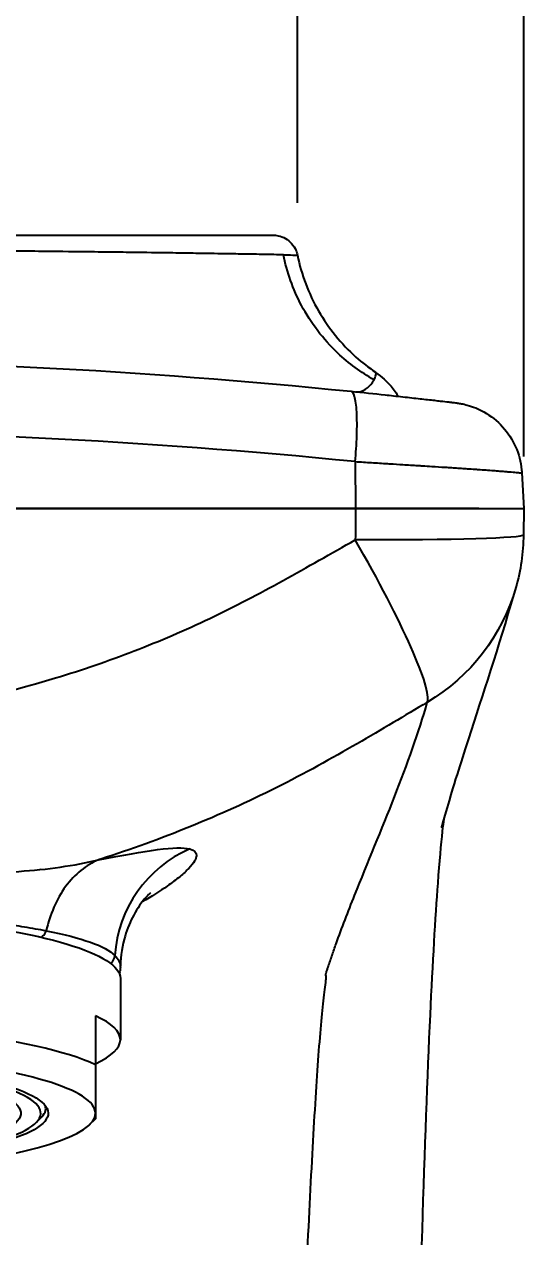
# Model space of a CAD drawing. Header units: millimetres. Extents: x 4900 to 5740, y 840 to 1434.
# Drawn here: x 5047.87 to 5067.95, y 1180.34 to 1229.12 of the extents above; entities that cross this region are included whole.
import ezdxf

# ---------------------------------------------------------------- set-up
doc = ezdxf.new("R2010")
doc.units = ezdxf.units.MM
doc.layers.add('DIM', color=3, linetype='Continuous')
doc.styles.get("Standard").update_dxf_attribs({"font": 'arial.ttf'})
doc.dimstyles.new('사본 ISO-25', dxfattribs={"dimtxt": 7, "dimasz": 7, "dimexe": 2.1, "dimexo": 2.1, "dimgap": 2, "dimtad": 1, "dimtih": 1, "dimtoh": 1, "dimdec": 1, "dimdsep": 46, "dimtxsty": 'Standard', "dimcen": 0, "dimclrd": 3, "dimclre": 3, "dimclrt": 4, "dimazin": 2, "dimtp": 0.1, "dimtm": 0.1, "dimtfac": 0.714286, "dimtdec": 1, "dimtmove": 0, "dimatfit": 3, "dimfxl": 1, "dimarcsym": 0})

# ---------------------------------------------------------------- blocks, each defined once
blk = doc.blocks.new('*D81')
at = {"layer": 'DIM', "color": 3, "lineweight": -2, "transparency": 16777216}
for p, q in [((5003.518, 1211.731), (5003.518, 1262.731)), ((5067.951, 1211.731), (5067.951, 1262.731)), ((5009.518, 1260.631), (5025.938, 1260.631)), ((5061.951, 1260.631), (5045.531, 1260.631))]:
    blk.add_line(p, q, dxfattribs=at)
at = {"layer": 'DIM', "color": 3, "transparency": 16777216}
for points in [[(5009.518, 1261.631), (5009.518, 1259.631), (5003.518, 1260.631)], [(5061.951, 1261.631), (5061.951, 1259.631), (5067.951, 1260.631)]]:
    blk.add_solid(points, dxfattribs=at)
at = {"layer": 'DIM', "color": 4, "transparency": 16777216, "insert": (5035.735, 1260.631), "char_height": 6, "attachment_point": 5}
blk.add_mtext('64.4', dxfattribs=at)
blk = doc.blocks.new('*D82')
at = {"layer": 'DIM', "color": 3, "lineweight": -2, "transparency": 16777216}
for p, q in [((5012.616, 1221.931), (5012.616, 1242.731)), ((5058.852, 1221.93), (5058.852, 1242.731)), ((5018.616, 1240.631), (5025.851, 1240.631)), ((5052.852, 1240.631), (5045.617, 1240.631))]:
    blk.add_line(p, q, dxfattribs=at)
at = {"layer": 'DIM', "color": 3, "transparency": 16777216}
for points in [[(5018.616, 1241.631), (5018.616, 1239.631), (5012.616, 1240.631)], [(5052.852, 1241.631), (5052.852, 1239.631), (5058.852, 1240.631)]]:
    blk.add_solid(points, dxfattribs=at)
at = {"layer": 'DIM', "color": 4, "transparency": 16777216, "insert": (5035.734, 1240.631), "char_height": 6, "attachment_point": 5}
blk.add_mtext('46.2', dxfattribs=at)

msp = doc.modelspace()

# ---------------------------------------------------------------- linework, layer by layer
at = {"extrusion": (0, 1, 0)}
for p, q in [((5061.175, 1211.521), (5061.19, 1209.631)), ((5064.864, 1211.291), (5064.864, 1211.29)), ((5067.876, 1211.064), (5067.951, 1209.631)), ((5061.191, 1209.631), (5010.278, 1209.631)), ((5010.279, 1209.631), (5061.19, 1209.631)), ((5061.19, 1209.631), (5067.951, 1209.631)), ((5066.148, 1209.631), (5061.191, 1209.631)), ((5067.951, 1209.631), (5067.94, 1208.571)), ((5060.345, 1199.651), (5060.345, 1199.653)), ((5051.235, 1195.573), (5051.235, 1195.573)), ((5051.735, 1190.723), (5051.735, 1188.261)), ((5050.735, 1189.228), (5050.735, 1187.259)), ((5048.735, 1185.504), (5048.735, 1185.587)), ((5048.334, 1184.915), (5048.531, 1185.106)), ((5050.5, 1184.848), (5050.735, 1185.075))]:
    msp.add_line(p, q, dxfattribs=at)
at = {"extrusion": (2.22045e-16, 0, -1)}
msp.add_arc((-5059.941, 1208.65), 8, 180.5679, 195.9042, dxfattribs=at)
for centre, major_axis, ratio, start_param, end_param in [((5059.941, 1208.65), (-8, 0.079), 0.033772, 3.141593, 4.556493), ((5059.941, 1208.65), (-7.694, 2.192), 0.991469, 3.142361, 3.893551), ((5059.941, 1208.65), (-7.694, 2.192), 0.991469, 3.141592, 3.142361), ((5035.735, 1190.723), (-16, 0), 0.173648, 0, 3.141593), ((5035.735, 1185.307), (-13.1, 0), 0.173648, 5.415533, 10.29243), ((5035.735, 1185.307), (-12, 0), 0.173648, 6.071672, 10.172866)]:
    msp.add_ellipse(centre, major_axis=major_axis, ratio=ratio, start_param=start_param, end_param=end_param, dxfattribs=at)
for centre, major_axis, ratio, start_param, end_param in [((5059.941, 1208.65), (-4.079, 6.882), 0.116124, 3.231352, 4.603166), ((5056.43, 1191.342), (0.993, 4.9), 0.985203, 0.600289, 1.705359), ((5035.735, 1193.973), (15.5, 0), 0.173648, 0.484863, 0.485263), ((5035.735, 1193.678), (15.2, 0), 0.173648, 0.572904, 0.573551), ((5051.021, 1191.685), (0.369, 0.338), 0.972587, 4.717074, 5.464455), ((5035.735, 1186.292), (16, 0), 0.173648, 0.355421, 2.786171), ((5035.735, 1188.261), (16, 0), 0.173648, 5.927764, 6.638607), ((5035.735, 1185.307), (15, 0), 0.173648, 0, 3.141593), ((5035.735, 1185.307), (12.8, 0), 0.173648, 5.444417, 10.263547), ((5035.735, 1185.504), (13, 0), 0.173648, 6.105932, 6.328078), ((5035.735, 1185.307), (15, 0), 0.173648, 5.273843, 6.283185)]:
    msp.add_ellipse(centre, major_axis=major_axis, ratio=ratio, start_param=start_param, end_param=end_param)
for points, knots in [([(5038.047, 1220.631), (5040.38, 1220.631), (5042.702, 1220.631), (5046.964, 1220.631), (5048.959, 1220.631), (5051.189, 1220.631), (5051.679, 1220.631), (5052.144, 1220.631)], [0, 0, 0, 0, 0.70365, 0.70365, 1.404578, 1.404578, 1.613463, 1.613463, 1.613463, 1.613463]), ([(5052.144, 1220.631), (5052.429, 1220.631), (5052.706, 1220.631), (5052.973, 1220.631), (5053.16, 1220.631), (5053.342, 1220.631), (5053.52, 1220.631)], [0.24036972, 0.24036972, 0.24036972, 0.24036972, 0.25942249, 0.25942249, 0.25942249, 0.27277153, 0.27277153, 0.27277153, 0.27277153]), ([(5053.52, 1220.631), (5054.954, 1220.631), (5056.077, 1220.631), (5057.347, 1220.631), (5057.684, 1220.631), (5057.812, 1220.631)], [0, 0, 0, 0, 0.726321, 0.726321, 1.253896, 1.253896, 1.253896, 1.253896]), ([(5057.346, 1220.631), (5057.527, 1220.631), (5057.663, 1220.631), (5057.793, 1220.631), (5057.824, 1220.631), (5057.853, 1220.631), (5057.861, 1220.631), (5057.867, 1220.631), (5057.869, 1220.631), (5057.871, 1220.631), (5057.871, 1220.631), (5057.871, 1220.631), (5057.871, 1220.631), (5057.871, 1220.631), (5057.871, 1220.631), (5057.871, 1220.631)], [0, 0, 0, 0, 0.2525052, 0.2525052, 0.3745726, 0.3745726, 0.4330806, 0.4330806, 0.4610835, 0.4610835, 0.4820856, 0.4820856, 0.4860234, 0.4860234, 0.4865821, 0.4865821, 0.4865821, 0.4865821]), ([(5057.871, 1220.631), (5057.906, 1220.631), (5057.941, 1220.629), (5058.009, 1220.622), (5058.043, 1220.617), (5058.18, 1220.588), (5058.281, 1220.549), (5058.465, 1220.443), (5058.549, 1220.374), (5058.691, 1220.215), (5058.75, 1220.121), (5058.818, 1219.96), (5058.839, 1219.895), (5058.852, 1219.83)], [0, 0, 0, 0, 0.0103728, 0.0103728, 0.0206369, 0.0206369, 0.0523762, 0.0523762, 0.0842063, 0.0842063, 0.1165017, 0.1165017, 0.1366752, 0.1366752, 0.1366752, 0.1366752]), ([(5058.291, 1219.841), (5058.18, 1219.843), (5058.052, 1219.845), (5057.908, 1219.848), (5057.839, 1219.849), (5057.766, 1219.85), (5057.689, 1219.852), (5057.455, 1219.856), (5057.186, 1219.861), (5056.883, 1219.866), (5056.672, 1219.869), (5056.445, 1219.873), (5056.205, 1219.877), (5055.854, 1219.883), (5055.474, 1219.889), (5055.06, 1219.895), (5054.931, 1219.897), (5054.799, 1219.9), (5054.663, 1219.902), (5054.364, 1219.906), (5054.051, 1219.911), (5053.723, 1219.916), (5053.245, 1219.923), (5052.738, 1219.93), (5052.207, 1219.937), (5052.049, 1219.939), (5051.89, 1219.941), (5051.728, 1219.943), (5051.345, 1219.947), (5050.95, 1219.952), (5050.542, 1219.957), (5049.962, 1219.964), (5049.357, 1219.971), (5048.728, 1219.977), (5048.538, 1219.979), (5048.346, 1219.981), (5048.152, 1219.983), (5047.704, 1219.988), (5047.246, 1219.992), (5046.782, 1219.996), (5045.449, 1220.007), (5044.059, 1220.016), (5042.614, 1220.024), (5041.661, 1220.03), (5040.682, 1220.034), (5039.692, 1220.037), (5039.18, 1220.038), (5038.665, 1220.04), (5038.148, 1220.04)], [0, 0, 0, 0, 0.053253, 0.053253, 0.053253, 0.0788125, 0.0788125, 0.0788125, 0.15684, 0.15684, 0.15684, 0.2110441, 0.2110441, 0.2110441, 0.2899397, 0.2899397, 0.2899397, 0.3146036, 0.3146036, 0.3146036, 0.3688353, 0.3688353, 0.3688353, 0.4477309, 0.4477309, 0.4477309, 0.4711162, 0.4711162, 0.4711162, 0.5266265, 0.5266265, 0.5266265, 0.6055221, 0.6055221, 0.6055221, 0.6294024, 0.6294024, 0.6294024, 0.6844177, 0.6844177, 0.6844177, 0.8422088, 0.8422088, 0.8422088, 0.9462383, 0.9462383, 0.9462383, 1, 1, 1, 1]), ([(5061.935, 1214.816), (5061.414, 1215.106), (5060.919, 1215.466), (5060.475, 1215.886), (5059.889, 1216.44), (5059.393, 1217.099), (5059.019, 1217.804), (5058.672, 1218.459), (5058.431, 1219.154), (5058.291, 1219.841)], [0, 0, 0, 0, 0.2819874, 0.2819874, 0.2819874, 0.6541768, 0.6541768, 0.6541768, 1, 1, 1, 1]), ([(5058.291, 1219.841), (5058.51, 1219.837), (5058.773, 1219.831), (5058.851, 1219.83), (5058.852, 1219.83)], [0, 0, 0, 0, 0.0725489, 0.1232951, 0.1232951, 0.1232951, 0.1232951]), ([(5058.852, 1219.829), (5059.012, 1219.044), (5059.302, 1218.275), (5060.099, 1216.893), (5060.612, 1216.259), (5061.452, 1215.509), (5061.714, 1215.305), (5061.988, 1215.119)], [0, 0, 0, 0, 0.2403504, 0.2403504, 0.4788187, 0.4788187, 0.5781158, 0.5781158, 0.5781158, 0.5781158]), ([(5061.935, 1214.816), (5061.971, 1214.881), (5061.996, 1214.943), (5062.008, 1214.994), (5062.008, 1214.994), (5062.008, 1214.994), (5062.008, 1214.995), (5062.019, 1215.044), (5062.018, 1215.082), (5062.002, 1215.105), (5061.998, 1215.11), (5061.994, 1215.115), (5061.988, 1215.119)], [0, 0, 0, 0, 0.3912955, 0.3912955, 0.3912955, 0.3946521, 0.3946521, 0.3946521, 0.7724945, 0.7724945, 0.7724945, 0.868982, 0.868982, 0.868982, 0.868982]), ([(5061.211, 1214.33), (5061.345, 1214.316), (5061.6, 1214.4), (5061.826, 1214.637), (5061.915, 1214.78), (5061.935, 1214.816)], [0.0004331, 0.0004331, 0.0004331, 0.0004331, 0.4242381, 0.8484762, 0.9999999, 0.9999999, 0.9999999, 0.9999999]), ([(5061.996, 1215.112), (5062.255, 1214.935), (5062.463, 1214.732), (5062.743, 1214.403), (5062.836, 1214.266), (5062.909, 1214.15)], [0.0016126, 0.0016126, 0.0016126, 0.0016126, 0.1190425, 0.1190425, 0.2170016, 0.2170016, 0.2170016, 0.2170016]), ([(5061.175, 1211.521), (5061.206, 1211.86), (5061.23, 1212.219), (5061.241, 1212.565), (5061.247, 1212.738), (5061.25, 1212.908), (5061.249, 1213.069), (5061.248, 1213.228), (5061.244, 1213.378), (5061.236, 1213.513), (5061.228, 1213.65), (5061.217, 1213.773), (5061.203, 1213.878), (5061.189, 1213.983), (5061.172, 1214.07), (5061.152, 1214.14), (5061.113, 1214.279), (5061.065, 1214.345), (5061.014, 1214.35)], [0, 0, 0, 0, 0.25, 0.25, 0.25, 0.375652, 0.375652, 0.375652, 0.5, 0.5, 0.5, 0.625396, 0.625396, 0.625396, 0.75, 0.75, 0.75, 1, 1, 1, 1]), ([(5062.378, 1214.207), (5062.491, 1214.195), (5062.869, 1214.154), (5063.343, 1214.102), (5063.787, 1214.052), (5064.092, 1214.018), (5064.365, 1213.986), (5064.667, 1213.951), (5064.844, 1213.931), (5064.937, 1213.92)], [0.1979048, 0.1979048, 0.1979048, 0.1979048, 0.25, 0.375, 0.4375, 0.5, 0.5625, 0.625, 0.7388144, 0.7388144, 0.7388144, 0.7388144]), ([(5064.937, 1213.92), (5064.992, 1213.913), (5065.04, 1213.908), (5065.141, 1213.896), (5065.185, 1213.89), (5065.227, 1213.886), (5065.23, 1213.885), (5065.247, 1213.883), (5065.249, 1213.883), (5065.256, 1213.882), (5065.259, 1213.882), (5065.265, 1213.881), (5065.267, 1213.88), (5065.275, 1213.879), (5065.281, 1213.879), (5065.313, 1213.874), (5065.341, 1213.87), (5065.394, 1213.861), (5065.42, 1213.857), (5065.524, 1213.836), (5065.602, 1213.818), (5065.911, 1213.733), (5066.138, 1213.64), (5066.628, 1213.365), (5066.886, 1213.159), (5067.316, 1212.685), (5067.494, 1212.412), (5067.752, 1211.829), (5067.835, 1211.513), (5067.87, 1211.152), (5067.873, 1211.108), (5067.876, 1211.064)], [0, 0, 0, 0, 0.0482056, 0.0482056, 0.1206211, 0.1206211, 0.1605203, 0.1605203, 0.1650562, 0.1650562, 0.1670711, 0.1670711, 0.1680751, 0.1680751, 0.1701106, 0.1701106, 0.178249, 0.178249, 0.1862291, 0.1862291, 0.2101829, 0.2101829, 0.2825057, 0.2825057, 0.3788693, 0.3788693, 0.4744234, 0.4744234, 0.5700343, 0.5700343, 0.5832191, 0.5832191, 0.5832191, 0.5832191]), ([(5061.175, 1211.521), (5061.397, 1211.507), (5061.617, 1211.494), (5061.834, 1211.481), (5062.05, 1211.467), (5062.264, 1211.454), (5062.474, 1211.441), (5062.508, 1211.439), (5062.542, 1211.437), (5062.576, 1211.435), (5062.751, 1211.424), (5062.923, 1211.413), (5063.092, 1211.403), (5063.295, 1211.39), (5063.493, 1211.378), (5063.687, 1211.366), (5063.75, 1211.362), (5063.813, 1211.358), (5063.875, 1211.354), (5064.004, 1211.346), (5064.13, 1211.338), (5064.255, 1211.33), (5064.439, 1211.318), (5064.619, 1211.306), (5064.793, 1211.295), (5064.878, 1211.29), (5064.962, 1211.284), (5065.044, 1211.279), (5065.131, 1211.273), (5065.216, 1211.267), (5065.3, 1211.262), (5065.392, 1211.256), (5065.483, 1211.249), (5065.572, 1211.243), (5065.64, 1211.239), (5065.706, 1211.234), (5065.771, 1211.23), (5065.869, 1211.223), (5065.963, 1211.217), (5066.057, 1211.211), (5066.106, 1211.207), (5066.155, 1211.204), (5066.203, 1211.2), (5066.304, 1211.193), (5066.405, 1211.186), (5066.492, 1211.18), (5066.527, 1211.177), (5066.56, 1211.175), (5066.591, 1211.172), (5066.695, 1211.165), (5066.767, 1211.159), (5066.843, 1211.153), (5066.852, 1211.153), (5066.861, 1211.152), (5066.87, 1211.151), (5066.937, 1211.146), (5067.006, 1211.141), (5067.069, 1211.135), (5067.141, 1211.13), (5067.207, 1211.124), (5067.268, 1211.119), (5067.33, 1211.115), (5067.387, 1211.11), (5067.44, 1211.106), (5067.444, 1211.105), (5067.448, 1211.105), (5067.451, 1211.105), (5067.5, 1211.101), (5067.544, 1211.097), (5067.584, 1211.094), (5067.627, 1211.09), (5067.666, 1211.087), (5067.699, 1211.084), (5067.733, 1211.081), (5067.762, 1211.079), (5067.786, 1211.076), (5067.787, 1211.076), (5067.788, 1211.076), (5067.789, 1211.076), (5067.812, 1211.074), (5067.831, 1211.072), (5067.844, 1211.07), (5067.859, 1211.068), (5067.868, 1211.067), (5067.873, 1211.065), (5067.875, 1211.065), (5067.876, 1211.065), (5067.876, 1211.064)], [0, 0, 0, 0, 0.05, 0.05, 0.05, 0.1, 0.1, 0.1, 0.1081223, 0.1081223, 0.1081223, 0.15, 0.15, 0.15, 0.2, 0.2, 0.2, 0.2162637, 0.2162637, 0.2162637, 0.25, 0.25, 0.25, 0.3, 0.3, 0.3, 0.324408, 0.324408, 0.324408, 0.35, 0.35, 0.35, 0.3783357, 0.3783357, 0.3783357, 0.4, 0.4, 0.4, 0.4328097, 0.4328097, 0.4328097, 0.45, 0.45, 0.45, 0.4855344, 0.4855344, 0.4855344, 0.5, 0.5, 0.5, 0.55, 0.55, 0.55, 0.5558795, 0.5558795, 0.5558795, 0.6, 0.6, 0.6, 0.65, 0.65, 0.65, 0.7, 0.7, 0.7, 0.7037285, 0.7037285, 0.7037285, 0.75, 0.75, 0.75, 0.8, 0.8, 0.8, 0.85, 0.85, 0.85, 0.8518611, 0.8518611, 0.8518611, 0.9, 0.9, 0.9, 0.95, 0.95, 0.95, 0.9716597, 0.9716597, 0.9716597, 0.9716597]), ([(5035.734, 1200.839), (5035.758, 1200.839), (5038.035, 1200.842), (5042.536, 1201.171), (5048.102, 1202.418), (5052.303, 1203.868), (5055.356, 1205.174), (5058.291, 1206.726), (5060.216, 1207.828), (5061.18, 1208.371)], [0, 0, 0, 0, 0.0026006, 0.2519504, 0.5013003, 0.6259752, 0.7506501, 0.8753251, 0.9999844, 0.9999844, 0.9999844, 0.9999844]), ([(5067.553, 1206.191), (5066.928, 1204.025), (5066.295, 1202.139), (5065.357, 1199.22), (5065.226, 1198.835), (5064.671, 1196.908), (5064.647, 1196.826), (5064.636, 1196.789), (5064.634, 1196.783), (5064.634, 1196.783)], [0.190315, 0.190315, 0.190315, 0.190315, 4.92295, 4.92295, 8.006944, 8.006944, 8.109263, 8.109263, 8.140467, 8.140467, 8.140467, 8.140467]), ([(5064.075, 1201.839), (5063.162, 1201.297), (5062.257, 1200.752), (5061.25, 1200.17), (5060.243, 1199.587), (5059.134, 1198.969), (5058, 1198.399), (5056.867, 1197.829), (5055.71, 1197.308), (5054.534, 1196.83), (5053.358, 1196.352), (5052.165, 1195.918), (5050.949, 1195.53), (5050.918, 1195.52), (5050.886, 1195.51), (5050.855, 1195.5)], [0, 0, 0, 0, 0.248387, 0.248387, 0.248387, 0.496774, 0.496774, 0.496774, 0.745161, 0.745161, 0.745161, 0.993548, 0.993548, 0.993548, 1, 1, 1, 1]), ([(5058.48, 1159.856), (5058.484, 1160.156), (5058.484, 1160.459), (5058.493, 1160.741), (5058.51, 1161.306), (5058.56, 1161.791), (5058.601, 1162.271), (5058.622, 1162.511), (5058.641, 1162.75), (5058.658, 1163.021), (5058.675, 1163.291), (5058.689, 1163.594), (5058.7, 1163.894), (5058.722, 1164.494), (5058.732, 1165.083), (5058.746, 1165.649), (5058.76, 1166.216), (5058.777, 1166.76), (5058.795, 1167.297), (5058.829, 1168.373), (5058.863, 1169.424), (5058.897, 1170.459), (5058.932, 1171.494), (5058.967, 1172.513), (5059.004, 1173.507), (5059.15, 1177.484), (5059.312, 1181.069), (5059.471, 1183.922), (5059.551, 1185.349), (5059.63, 1186.592), (5059.706, 1187.622), (5059.743, 1188.138), (5059.781, 1188.6), (5059.817, 1189.006), (5059.854, 1189.413), (5059.89, 1189.763), (5059.928, 1190.065), (5059.947, 1190.216), (5059.966, 1190.354), (5059.982, 1190.476), (5059.998, 1190.597), (5060.011, 1190.702), (5060.009, 1190.773), (5060.008, 1190.809), (5060.003, 1190.837), (5060.002, 1190.864), (5060, 1190.892), (5060.002, 1190.92), (5060.01, 1190.953), (5060.019, 1190.987), (5060.034, 1191.027), (5060.048, 1191.066), (5060.062, 1191.105), (5060.076, 1191.145), (5060.089, 1191.184), (5060.143, 1191.341), (5060.193, 1191.497), (5060.245, 1191.654), (5060.298, 1191.811), (5060.353, 1191.968), (5060.409, 1192.126), (5060.635, 1192.76), (5060.888, 1193.409), (5061.151, 1194.067), (5061.677, 1195.381), (5062.243, 1196.726), (5062.758, 1198.039), (5063.272, 1199.352), (5063.736, 1200.634), (5064.075, 1201.839)], [0, 0, 0, 0, 0.0068966, 0.0068966, 0.0068966, 0.0206897, 0.0206897, 0.0206897, 0.0275862, 0.0275862, 0.0275862, 0.0344828, 0.0344828, 0.0344828, 0.0482759, 0.0482759, 0.0482759, 0.062069, 0.062069, 0.062069, 0.0896552, 0.0896552, 0.0896552, 0.1172414, 0.1172414, 0.1172414, 0.2275862, 0.2275862, 0.2275862, 0.2827586, 0.2827586, 0.2827586, 0.3103448, 0.3103448, 0.3103448, 0.337931, 0.337931, 0.337931, 0.3517241, 0.3517241, 0.3517241, 0.3655172, 0.3655172, 0.3655172, 0.3724138, 0.3724138, 0.3724138, 0.3793103, 0.3793103, 0.3793103, 0.3862069, 0.3862069, 0.3862069, 0.3931034, 0.3931034, 0.3931034, 0.4206897, 0.4206897, 0.4206897, 0.4482759, 0.4482759, 0.4482759, 0.5586207, 0.5586207, 0.5586207, 0.7793103, 0.7793103, 0.7793103, 1, 1, 1, 1]), ([(5064.736, 1197.134), (5064.719, 1197.011), (5064.698, 1196.84), (5064.622, 1196.139), (5064.557, 1195.424), (5064.39, 1193.175), (5064.284, 1191.366), (5064.068, 1186.78), (5063.958, 1183.83), (5063.761, 1177.196), (5063.674, 1173.385), (5063.556, 1166.358), (5063.519, 1163.128), (5063.49, 1159.927)], [8.733639, 8.733639, 8.733639, 8.733639, 8.979596, 8.979596, 9.568492, 9.568492, 10.51907, 10.51907, 11.644671, 11.644671, 12.849336, 12.849336, 13.809736, 13.809736, 13.809736, 13.809736]), ([(5054.522, 1195.938), (5054.709, 1195.889), (5054.846, 1195.752), (5054.741, 1195.451), (5054.515, 1195.167), (5054.146, 1194.828), (5053.558, 1194.385), (5052.998, 1194.03), (5052.614, 1193.807)], [0, 0, 0, 0, 0.25, 0.375, 0.5, 0.625, 0.75, 0.9349126, 0.9349126, 0.9349126, 0.9349126]), ([(5020.615, 1195.5), (5021.578, 1195.266), (5023.776, 1194.957), (5026.753, 1194.963), (5029.348, 1195.124), (5032.073, 1195.317), (5035.743, 1195.475), (5039.418, 1195.316), (5042.126, 1195.123), (5044.071, 1195.003), (5045.915, 1194.96), (5048.248, 1195.035), (5049.892, 1195.267), (5050.855, 1195.5)], [0, 0, 0, 0, 0.125, 0.25, 0.3125, 0.375, 0.5, 0.625, 0.6875, 0.75, 0.8125, 0.875, 1, 1, 1, 1]), ([(5052.942, 1194.173), (5052.942, 1194.173), (5052.929, 1194.162), (5052.864, 1194.099), (5052.799, 1194.034), (5052.594, 1193.788), (5052.431, 1193.57), (5052.143, 1193.033), (5052.019, 1192.743), (5051.817, 1192.064), (5051.747, 1191.65), (5051.735, 1191.232)], [0.5976073, 0.5976073, 0.5976073, 0.5976073, 0.6821948, 0.6821948, 0.7928468, 0.7928468, 0.9411381, 0.9411381, 1.0600197, 1.0600197, 1.1994012, 1.1994012, 1.1994012, 1.1994012]), ([(5048.758, 1192.638), (5048.47, 1192.692), (5048.176, 1192.743), (5047.885, 1192.792), (5047.595, 1192.84), (5047.308, 1192.884), (5047.026, 1192.926), (5046.772, 1192.963), (5046.521, 1192.998), (5046.276, 1193.031), (5046.249, 1193.035), (5046.222, 1193.038), (5046.195, 1193.042), (5045.924, 1193.078), (5045.66, 1193.112), (5045.403, 1193.143), (5045.186, 1193.17), (5044.974, 1193.195), (5044.768, 1193.218), (5044.73, 1193.222), (5044.692, 1193.227), (5044.654, 1193.231), (5044.412, 1193.258), (5044.177, 1193.283), (5043.951, 1193.307), (5043.724, 1193.33), (5043.505, 1193.352), (5043.294, 1193.372), (5043.235, 1193.377), (5043.176, 1193.383), (5043.119, 1193.388), (5042.969, 1193.402), (5042.823, 1193.415), (5042.681, 1193.428), (5042.484, 1193.445), (5042.295, 1193.461), (5042.112, 1193.476), (5041.929, 1193.491), (5041.753, 1193.505), (5041.584, 1193.518), (5041.509, 1193.524), (5041.436, 1193.529), (5041.364, 1193.534), (5041.272, 1193.541), (5041.182, 1193.547), (5041.094, 1193.554), (5040.937, 1193.565), (5040.786, 1193.575), (5040.641, 1193.584), (5040.495, 1193.594), (5040.356, 1193.602), (5040.221, 1193.61), (5040.087, 1193.619), (5039.957, 1193.626), (5039.833, 1193.633), (5039.733, 1193.639), (5039.635, 1193.644), (5039.541, 1193.649), (5039.519, 1193.65), (5039.497, 1193.651), (5039.475, 1193.652), (5039.36, 1193.658), (5039.249, 1193.664), (5039.143, 1193.669), (5039.037, 1193.674), (5038.935, 1193.678), (5038.837, 1193.683), (5038.739, 1193.687), (5038.645, 1193.691), (5038.554, 1193.694), (5038.463, 1193.698), (5038.376, 1193.701), (5038.292, 1193.704), (5038.208, 1193.708), (5038.128, 1193.71), (5038.05, 1193.713), (5037.973, 1193.716), (5037.899, 1193.718), (5037.827, 1193.72), (5037.755, 1193.722), (5037.686, 1193.724), (5037.62, 1193.726), (5037.554, 1193.728), (5037.49, 1193.73), (5037.429, 1193.731), (5037.368, 1193.733), (5037.309, 1193.734), (5037.252, 1193.736), (5037.195, 1193.737), (5037.141, 1193.738), (5037.088, 1193.739), (5037.036, 1193.74), (5036.985, 1193.741), (5036.937, 1193.742), (5036.888, 1193.743), (5036.842, 1193.744), (5036.797, 1193.745), (5036.752, 1193.746), (5036.709, 1193.746), (5036.668, 1193.747), (5036.627, 1193.748), (5036.587, 1193.748), (5036.549, 1193.749), (5036.512, 1193.749), (5036.475, 1193.75), (5036.441, 1193.75), (5036.406, 1193.751), (5036.372, 1193.751), (5036.341, 1193.752), (5036.309, 1193.752), (5036.278, 1193.752), (5036.249, 1193.753), (5036.219, 1193.753), (5036.191, 1193.753), (5036.164, 1193.753), (5036.137, 1193.753), (5036.111, 1193.754), (5036.086, 1193.754), (5036.061, 1193.754), (5036.037, 1193.754), (5036.014, 1193.754), (5036.011, 1193.754), (5036.008, 1193.754), (5036.005, 1193.754)], [0, 0, 0, 0, 0.0128205, 0.0128205, 0.0128205, 0.025641, 0.025641, 0.025641, 0.037182, 0.037182, 0.037182, 0.0384615, 0.0384615, 0.0384615, 0.0512821, 0.0512821, 0.0512821, 0.0620997, 0.0620997, 0.0620997, 0.0641026, 0.0641026, 0.0641026, 0.0769231, 0.0769231, 0.0769231, 0.0897436, 0.0897436, 0.0897436, 0.0933129, 0.0933129, 0.0933129, 0.1025641, 0.1025641, 0.1025641, 0.1153846, 0.1153846, 0.1153846, 0.1282051, 0.1282051, 0.1282051, 0.1338302, 0.1338302, 0.1338302, 0.1410256, 0.1410256, 0.1410256, 0.1538462, 0.1538462, 0.1538462, 0.1666667, 0.1666667, 0.1666667, 0.1794872, 0.1794872, 0.1794872, 0.1898567, 0.1898567, 0.1898567, 0.1923077, 0.1923077, 0.1923077, 0.2051282, 0.2051282, 0.2051282, 0.2179487, 0.2179487, 0.2179487, 0.2307692, 0.2307692, 0.2307692, 0.2435897, 0.2435897, 0.2435897, 0.2564103, 0.2564103, 0.2564103, 0.2692308, 0.2692308, 0.2692308, 0.2820513, 0.2820513, 0.2820513, 0.2948718, 0.2948718, 0.2948718, 0.3076923, 0.3076923, 0.3076923, 0.3205128, 0.3205128, 0.3205128, 0.3333333, 0.3333333, 0.3333333, 0.3461538, 0.3461538, 0.3461538, 0.3589744, 0.3589744, 0.3589744, 0.3717949, 0.3717949, 0.3717949, 0.3846154, 0.3846154, 0.3846154, 0.3974359, 0.3974359, 0.3974359, 0.4102564, 0.4102564, 0.4102564, 0.4230769, 0.4230769, 0.4230769, 0.4358974, 0.4358974, 0.4358974, 0.4487179, 0.4487179, 0.4487179, 0.450355, 0.450355, 0.450355, 0.450355]), ([(5048.548, 1192.387), (5048.568, 1192.399), (5048.588, 1192.413), (5048.607, 1192.429), (5048.671, 1192.484), (5048.725, 1192.56), (5048.758, 1192.638)], [0.356158, 0.356158, 0.356158, 0.356158, 0.5007241, 0.5007241, 0.5007241, 1, 1, 1, 1])]:
    msp.add_open_spline(points, degree=3, knots=knots)
for points in [[(5057.812, 1220.631), (5057.852, 1220.631), (5057.872, 1220.631), (5057.872, 1220.631)], [(5010.455, 1214.35), (5027.295, 1216.061), (5044.174, 1216.061), (5061.014, 1214.35)], [(5061.014, 1214.35), (5061.484, 1214.302), (5061.947, 1214.253), (5062.378, 1214.207)], [(5061.211, 1214.33), (5061.211, 1214.33), (5061.211, 1214.33), (5061.211, 1214.33)], [(5061.175, 1211.521), (5052.702, 1212.367), (5044.218, 1212.784), (5035.735, 1212.784)], [(5061.191, 1209.631), (5061.187, 1209.211), (5061.185, 1208.792), (5061.18, 1208.371)], [(5050.855, 1195.5), (5052.8, 1195.877), (5054.024, 1196.07), (5054.522, 1195.938)], [(5050.855, 1195.5), (5050.368, 1195.293), (5049.437, 1194.555), (5048.901, 1193.296), (5048.758, 1192.638)], [(5061.494, 1194.915), (5061.494, 1194.915), (5061.494, 1194.916), (5061.494, 1194.916)], [(5051.975, 1193.453), (5051.975, 1193.453), (5051.975, 1193.452), (5051.975, 1193.452)], [(5052.002, 1193.51), (5052.002, 1193.51), (5052.002, 1193.51), (5052.002, 1193.51)], [(5048.584, 1192.411), (5048.584, 1192.411), (5048.584, 1192.411), (5048.584, 1192.411)], [(5048.594, 1192.669), (5048.594, 1192.669), (5048.594, 1192.669), (5048.594, 1192.668)], [(5048.736, 1192.592), (5048.736, 1192.592), (5048.736, 1192.592), (5048.736, 1192.592)], [(5048.758, 1192.638), (5050.203, 1192.366), (5051.123, 1192.035), (5051.513, 1191.654)], [(5051.513, 1191.654), (5051.662, 1191.507), (5051.737, 1191.356), (5051.734, 1191.202)], [(5051.735, 1191.202), (5051.734, 1191.11), (5051.718, 1191.015), (5051.691, 1190.927)]]:
    msp.add_open_spline(points, degree=3)
for points, weights in [([(5050.735, 1187.259), (5050.735, 1185.775), (5050.735, 1185.307)], [1.16331430633, 1.20209144987, 1.20209144987]), ([(5050.735, 1185.307), (5050.735, 1185.075), (5050.735, 1185.075)], [1.25954844936, 1.25954844936, 1.24960301166])]:
    msp.add_rational_spline(points, weights, degree=2)

# ---------------------------------------------------------------- dimensions: what is measured, and where the dimension line sits
at = {"layer": 'DIM'}
for base, p1, p2, picture, middle in [((5003.518, 1260.631), (5067.951, 1209.631), (5003.518, 1209.631), '*D81', (5035.735, 1260.631)), ((5058.852, 1240.631), (5012.616, 1219.831), (5058.852, 1219.83), '*D82', (5035.734, 1240.631))]:
    dim = msp.add_linear_dim(base=base, p1=p1, p2=p2, dimstyle='사본 ISO-25', override={"dimtxt": 6, "dimasz": 6, "dimtad": 0}, dxfattribs=at)
    dim.commit()
    dim.dimension.update_dxf_attribs({"geometry": picture, "text_midpoint": middle})

doc.saveas('drawing.dxf')
